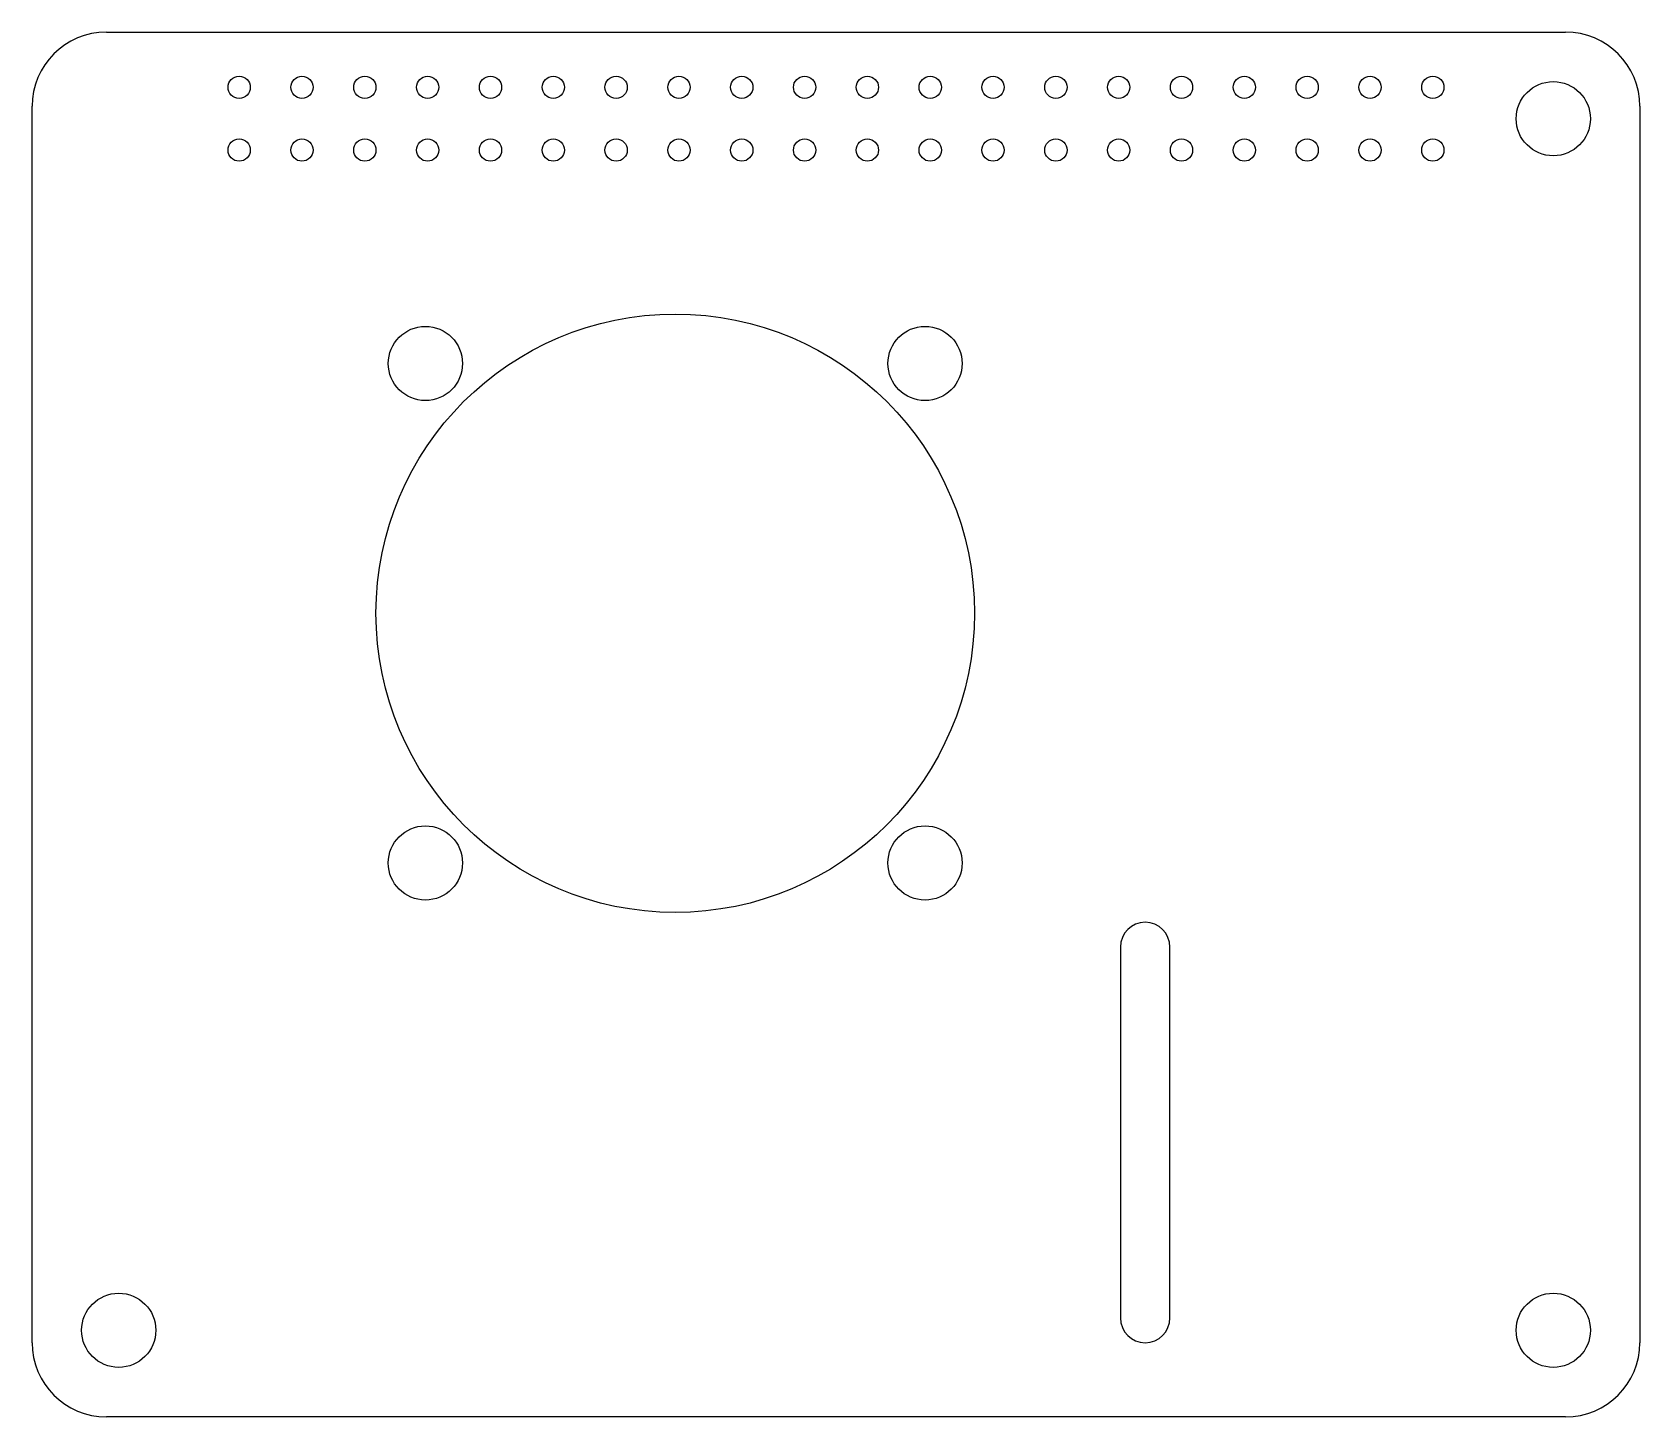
# Model space of a CAD drawing. Header units: millimetres. Extents: x 0 to 65, y 0 to 56.
import ezdxf

# ---------------------------------------------------------------- set-up
doc = ezdxf.new("R2010")
doc.units = ezdxf.units.MM

msp = doc.modelspace()

# ---------------------------------------------------------------- linework, layer by layer
at = {"color": 7, "linetype": 'Continuous', "lineweight": 25}
for p, q in [((3, 56), (62, 56)), ((0, 3), (0, 53)), ((65, 53), (65, 3)), ((44, 19), (44, 4)), ((46, 4), (46, 19)), ((62, 0), (3, 0))]:
    msp.add_line(p, q, dxfattribs=at)
for centre, radius in [((8.37, 53.77), 0.45), ((10.91, 53.77), 0.45), ((13.45, 53.77), 0.45), ((15.99, 53.77), 0.45), ((18.53, 53.77), 0.45), ((21.07, 53.77), 0.45), ((23.61, 53.77), 0.45), ((26.15, 53.77), 0.45), ((28.69, 53.77), 0.45), ((31.23, 53.77), 0.45), ((33.77, 53.77), 0.45), ((36.31, 53.77), 0.45), ((38.85, 53.77), 0.45), ((41.39, 53.77), 0.45), ((43.93, 53.77), 0.45), ((46.47, 53.77), 0.45), ((49.01, 53.77), 0.45), ((51.55, 53.77), 0.45), ((54.09, 53.77), 0.45), ((56.63, 53.77), 0.45), ((61.5, 52.5), 1.5), ((8.37, 51.23), 0.45), ((10.91, 51.23), 0.45), ((13.45, 51.23), 0.45), ((15.99, 51.23), 0.45), ((18.53, 51.23), 0.45), ((21.07, 51.23), 0.45), ((23.61, 51.23), 0.45), ((26.15, 51.23), 0.45), ((28.69, 51.23), 0.45), ((31.23, 51.23), 0.45), ((33.77, 51.23), 0.45), ((36.31, 51.23), 0.45), ((38.85, 51.23), 0.45), ((41.39, 51.23), 0.45), ((43.93, 51.23), 0.45), ((46.47, 51.23), 0.45), ((49.01, 51.23), 0.45), ((51.55, 51.23), 0.45), ((54.09, 51.23), 0.45), ((56.63, 51.23), 0.45), ((26, 32.5), 12.1), ((15.9, 42.6), 1.5), ((36.1, 42.6), 1.5), ((15.9, 22.4), 1.5), ((36.1, 22.4), 1.5), ((3.5, 3.5), 1.5), ((61.5, 3.5), 1.5)]:
    msp.add_circle(centre, radius, dxfattribs=at)
for centre, radius, start, end in [((3, 53), 3, 90, 180), ((62, 53), 3, 0, 90), ((45, 19), 1, 0, 180), ((45, 4), 1, 180, 0), ((3, 3), 3, 180, 270), ((62, 3), 3, 270, 0)]:
    msp.add_arc(centre, radius, start, end, dxfattribs=at)

doc.saveas('drawing.dxf')
